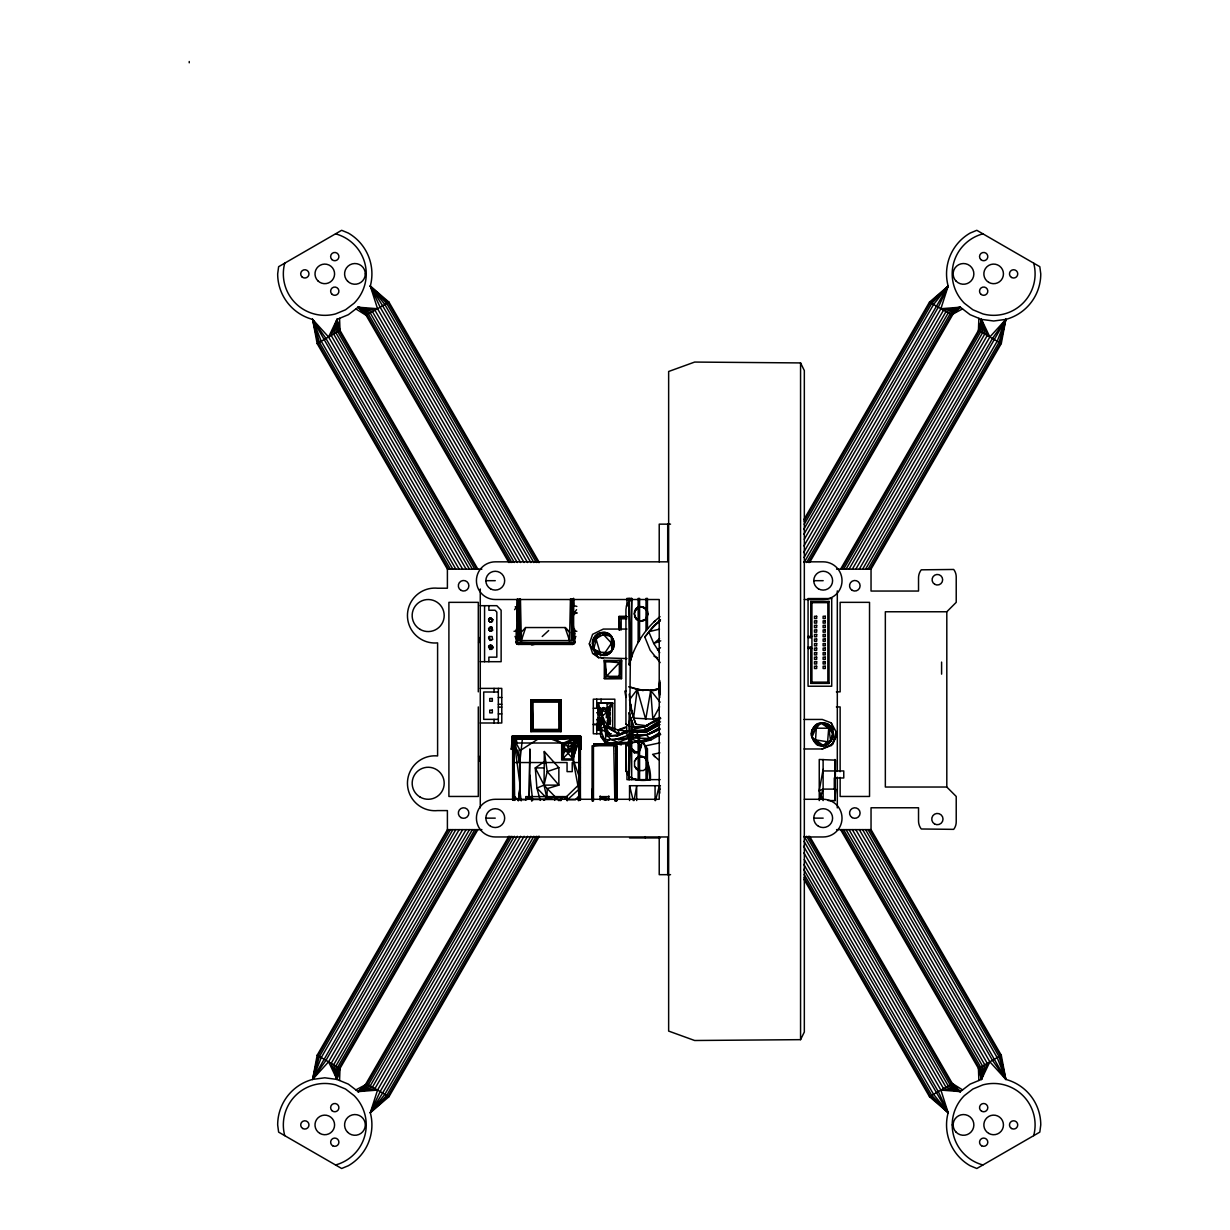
<?xml version="1.0" encoding="UTF-8"?>
<svg xmlns="http://www.w3.org/2000/svg" width="1230" height="1230" viewBox="0 0 1230 1230"><rect width="100%" height="100%" fill="white"/><g stroke="black" fill="none" stroke-linecap="round" stroke-linejoin="round"><path stroke-width="1.5" d="M616.737 800.991L616.784 745.734L592.184 745.734L592.184 800.991M512.71 799.992L512.833 738.938L513.171 799.961M513.51 742.336L512.649 742.336L512.08 749.362L511.219 749.193L512.495 736.063L570.612 735.74L579.684 738.938L579.53 799.961L580.391 799.946L579.53 799.331M607.113 715.23L609.926 714.338L607.113 715.23L607.113 717.274C611.541 716.075 611.694 725.531 607.113 724.316L608.604 727.345L605.744 726.838L600.025 728.514L600.717 736.293L605.191 742.935C623.733 746.579 643.336 741.505 660.233 733.634M609.942 707.435L609.926 710.387L605.898 708.188L609.926 713.031L607.251 714.492M513.51 799.946L512.649 796.471L513.51 796.425L512.649 799.946L513.51 799.946L513.832 738.938L516.185 737.154L522.427 735.74M520.229 598.995L519.998 640.584L519.69 599.21M615.661 800.991L615.938 745.734L616.415 800.991M575.871 636.448L573.626 640.584L517.261 640.584L517.599 599.21L517.261 617.752L518.337 626.7M573.395 599.118L573.072 640.584L572.873 599.21M616.707 800.115L616.784 789.014L615.492 789.014L616.784 782.434L615.492 779.574L616.784 779.574M621.381 678.437L621.504 660.418L604.299 660.418L604.299 678.576L621.504 678.576L621.504 660.418L605.375 661.54L604.299 660.418L606.452 676.316L621.381 678.437L604.299 678.576L621.504 660.418L619.351 676.316L621.504 678.576M573.38 598.826L573.626 605.56L576.855 606.421M531.652 730.866L530.883 699.87L560.788 700.085L560.219 730.866L531.652 730.866L531.96 701.008L560.788 700.085L560.988 731.666L530.883 731.666L530.883 699.87L560.988 699.87L560.988 731.666L558.835 729.405L558.835 702.146L560.988 699.87M570.812 598.995L571.889 640.584L572.396 599.21M519.106 599.21L518.553 640.584L518.107 599.21M532.375 800.453L531.483 797.255L525.871 799.977L529.223 796.44L529.869 749.208L529.223 796.44L531.913 800.638M543.829 800.299L546.92 798.408L544.06 785.124L544.321 751.515L558.851 767.658L558.851 785.124L547.227 788.615L544.06 785.124L535.296 767.92L544.321 761.631M593.091 640.323L602.885 634.757L611.295 636.233L613.509 640.215L613.324 647.979L611.787 650.808L601.178 654.96C583.097 650.747 598.226 622.057 611.295 636.233L611.787 650.808C601.593 664.661 583.451 642.783 597.611 634.203C621.811 623.195 616.122 669.92 594.828 650.824M629.114 779.635L629.114 712.785L631.697 721.118L629.114 779.635L630.329 660.572L629.114 598.41L629.114 664.8L631.697 656.466L631.697 598.41L626.962 598.41L626.962 606.067M570.443 598.995L569.536 640.584L565.077 627.546L569.536 632.097L569.536 643.828L572.98 644.351L574.641 643.013L574.702 629.314L573.841 629.314L573.841 642.537L574.641 643.013L573.841 629.314M573.564 750.115L573.734 743.012L572.196 758.141M631.697 598.41L630.313 660.602L629.114 664.8M832.464 730.605L820.656 722.979L811.508 733.926C815.106 708.772 847.501 733.388 825.945 744.888L820.026 745.319L817.212 744.242L815.536 739.876L816.566 724.593C845.733 713.877 828.912 766.521 811.908 737.293C807.48 724.393 828.574 716.66 832.464 730.605C835.109 738.215 828.159 747.117 820.026 745.319C813.614 747.64 810.278 727.96 811.908 737.293L823.331 745.518L827.114 741.721L830.727 741.198L833.002 733.818L823.762 722.979M579.545 735.74L580.96 749.362L581.267 737.554L579.545 735.74L579.099 737.324M578.807 800.73L578.669 789.568L572.873 758.925L579.684 738.938L578.93 800.069M513.494 735.74L512.495 736.063L512.08 749.362L511.772 737.554L513.494 735.74L513.51 800.376M578.669 784.863L565.908 797.255L555.284 796.856L546.92 798.408L547.227 788.615L558.989 800.745M339.572 1080.478L340.003 1068.424L477.87 829.635M978.88 318.324L978.434 330.393L840.582 569.167M606.19 717.659L607.051 711.155L603.453 707.604L601.101 710.171C603.423 721.241 606.974 731.496 605.191 742.935L637.817 742.167L641.23 747.102L639.185 751.838L634.342 752.775L625.947 743.689L627.976 743.089L629.376 737.969L627.577 735.632L614.17 739.845M828.19 800.576L834.939 800.576L835.554 789.107L823.116 789.107L819.242 790.706L823.116 800.576L823.116 759.479M517.261 640.584L517.261 630.406L518.553 628.484L517.261 628.561M823.116 789.107L819.242 800.576L819.242 759.479L835.585 760.155L834.939 800.576L835.585 789.107M524.088 836.277L377.533 1090.088L358.099 1091.61L348.351 1084.122L336.989 1079.417L337.743 1067.117L474.857 829.635M803.943 545.936L940.904 308.715L960.338 307.208L970.101 314.696L981.463 319.4L980.694 331.685L843.58 569.167M518.199 634.034L518.445 630.329M580.96 749.362L581.267 737.554L577.962 735.74L576.885 736.647L572.873 758.925L578.669 775.146L579.023 799.946L578.946 738.938L576.839 737.231L551.686 738.707L513.832 738.938L514.678 800.069M607.113 703.083L607.113 708.188L609.926 709.08L599.656 708.188L597.795 709.11L598.457 729.421L599.656 724.316L599.656 708.188L598.457 703.083L612.678 703.083L612.678 729.421M602.777 715.23L597.795 714.307L598.457 703.083L596.704 708.296L593.321 708.265M659.849 683.127L659.941 694.489M517.261 617.752L518.553 614.785L518.199 610.203M659.818 682.512L659.864 692.536M518.491 800.592L520.182 785.555L520.182 750.577L513.832 738.938L538.602 738.707L520.182 750.577M659.88 682.081L659.849 691.122M827.406 744.181L828.713 728.206L827.867 724.532M659.68 732.542L650.24 738.461L629.376 737.969L604.56 739.922L600.025 728.514L601.347 720.934L605.744 726.838L610.172 735.832L616.907 736.078L626.654 732.234L626.654 726.623L617.952 730.005L607.635 726.223M647.687 725.931L635.91 724.332L633.573 718.12L637.232 689.492L628.822 686.724L643.167 690.645M659.88 685.064L659.388 688.815L653.315 690.737M660.679 734.51L650.977 739.907L642.537 742.228L637.34 741.413L641.23 747.102L641.983 741.413L637.34 741.413L629.376 737.969L618.336 739.845M518.168 800.73L519.69 789.568L519.69 763.123L522.427 738.707L514.586 736.647L513.51 737.785L511.788 736.647L513.51 743.012M626.485 605.913L629.145 601.316L626.485 605.913L625.947 609.48L625.947 724.27L629.606 726.469M579.822 743.012L580.391 739.384L579.53 739.384M659.818 697.441L658.757 687.216L659.818 680.436M492.83 646.918L492.569 648.456L489.971 649.455L488.587 646.918L489.325 645.581L490.709 645.043L492.83 646.918L491.447 649.455L490.709 645.043L488.587 646.918L492.569 648.456L492.092 645.581L489.325 645.581L489.971 649.455L492.092 645.581M562.541 758.925L564.263 748.655L571.151 750.254L562.541 758.925L565.124 743.95L571.151 750.254L572.873 758.925L562.541 758.925L562.541 743.474L555.791 739.614L541.354 735.74L541.354 736.647L543.076 735.878L562.541 743.474L572.873 743.474L580.206 738.938L580.391 735.755L512.649 735.755L512.649 800.315M634.557 611.371L638.678 607.036L643.382 607.036L646.304 609.188L641.03 606.59C627.992 607.128 636.925 628.838 646.304 618.536L644.474 620.166L639.831 621.027M643.382 607.036L647.503 611.371L647.918 613.862L645.458 619.428L641.03 621.135L636.602 619.428L634.557 616.353M647.503 766.213L645.227 745.934L641.507 740.598M579.822 742.797L580.391 739.384M634.065 800.545L636.694 785.709L636.694 800.545M600.255 729.421L596.704 729.421L597.703 718.366L602.777 717.274M819.242 790.706L823.116 769.35M554.638 800.376L555.284 796.856L565.908 797.255L567.168 799.977L578.669 789.568L578.946 738.938L513.832 738.938L520.182 785.555M527.562 836.277L380.147 1091.594L370.307 1112.72A47.109 47.109 0 0 1 348.351 1165.717L341.648 1168.5L278.626 1132.123L277.673 1124.927A47.109 47.109 0 0 1 312.605 1079.417L317.156 1055.232L447.397 829.635L447.397 810.585L437.603 810.585A27.46 27.46 0 0 1 407.453 783.264A27.46 27.46 0 0 1 437.603 755.943L437.603 642.875A27.46 27.46 0 0 1 407.453 615.538A27.46 27.46 0 0 1 437.603 588.217L447.397 588.217L447.397 569.167L317.156 343.585L312.605 319.4A47.109 47.109 0 0 1 277.673 273.89L278.626 266.695L341.648 230.302L348.351 233.085A47.109 47.109 0 0 1 370.307 286.083L380.147 307.208L527.562 562.541M448.55 829.635L318.017 1055.724L312.605 1079.417L324.797 1077.803L336.989 1079.417L339.142 1067.917L476.717 829.635M804.282 539.324L938.29 307.208L948.145 286.083A47.109 47.109 0 0 1 970.101 233.085L976.805 230.302L1039.811 266.695L1040.764 273.89A47.109 47.109 0 0 1 1005.848 319.4L993.655 320.999L981.463 319.4L979.295 330.885L841.735 569.167M804.282 859.478L938.29 1091.594L948.145 1112.72A47.109 47.109 0 0 0 970.101 1165.717L976.805 1168.5L1039.811 1132.123L1040.764 1124.927A47.109 47.109 0 0 0 1005.848 1079.417L1001.282 1055.232L871.04 829.635L871.04 807.772L918.533 807.772L918.533 820.964A13.192 13.192 0 0 0 921.255 828.989L953.696 829.358A12.254 12.254 0 0 0 956.217 821.901L956.217 796.456L946.808 787.031L946.808 611.771L956.217 602.346L956.217 576.916A12.254 12.254 0 0 0 953.696 569.459L921.255 569.828A13.192 13.192 0 0 0 918.533 577.854L918.533 591.046L871.04 591.046L871.04 569.167L1001.282 343.585L1005.848 319.4L989.858 336.989L855.819 569.167M514.371 737.785L515.555 735.74L516.938 742.72M629.652 726.576L628.484 725.546L630.329 717.013L629.114 712.785M811.508 733.926L812.461 729.544L816.566 724.593M514.386 737.554L515.662 735.74L512.649 737.57M859.293 569.167L992.472 338.496L1005.848 319.4L1000.42 343.078L869.902 569.167M540.262 800.407L536.895 788.061L544.06 785.124L547.227 771.564L544.321 751.515M646.995 617.491L647.918 613.862M804.066 719.458L822.255 719.458L831.249 722.902L836.031 731.65L832.971 743.704L831.249 745.518L822.255 748.978L804.066 748.978M655.544 800.545L659.326 785.709L659.972 789.414M462.634 829.635L328.579 1061.828L336.989 1079.417L340.003 1068.424L317.156 1055.232M989.858 336.989L981.463 319.4L978.434 330.393L1001.282 343.585M328.579 1061.828L312.605 1079.417L319.416 1056.524L450.411 829.635M862.599 569.167L1005.848 319.4L999.037 342.278L868.042 569.167M564.263 748.655L572.873 758.925L578.946 738.938L562.541 743.474L576.839 737.231L577.962 735.74L580.406 737.554L581.267 745.734M377.533 1090.088L370.307 1112.72L388.972 1096.683L539.309 836.277M940.904 308.715L948.145 286.083L929.48 302.119L804.02 519.414M518.553 628.484L517.845 630.683L514.032 631.298M569.536 632.097L565.231 627.546L525.656 627.546L521.351 640.584L520.444 598.995M598.457 703.083L596.704 708.296L596.765 699.178M631.697 656.466L630.313 660.602C635.741 643.49 645.95 627.807 660.049 616.614M580.176 739.83L581.252 736.647L575.348 736.647M626.962 658.588L598.533 657.696L592.599 653.315L589.324 643.828L592.599 634.342L603.315 629.068L626.962 629.068M597.611 634.203L593.736 649.01L599.963 652.192L605.852 652.515L608.45 653.807L603.315 655.175L613.509 640.215M647.918 763.722L646.304 768.396L643.382 770.564L638.678 770.564L634.557 766.213L634.557 761.247C645.75 745.18 651.731 771.948 650.255 779.651C641.245 781.665 625.901 780.42 625.947 768.12L625.947 743.689L626.485 771.671L629.145 776.268M603.453 707.604L601.316 712.416L603.453 707.604L606.897 712.339L608.604 727.345L601.808 716.367L602.285 710.709L606.897 712.339L601.808 716.367L602.085 721.118L600.501 724.701L602.746 721.856L601.808 716.367L603.761 718.781M459.144 829.635L325.965 1060.322L312.605 1079.417L321.261 1057.6L452.871 829.635M1005.848 319.4L997.176 341.202L865.566 569.167M511.219 749.193L512.633 745.734L511.772 737.554L513.494 736.647L512.495 736.063L512.541 739.292M602.054 731.389L600.025 728.514L602.746 721.856L607.328 736.57M811.908 737.293L815.813 728.206L828.713 728.206L830.25 726.623M560.818 800.699L562.571 796.656L567.168 799.977M836.031 731.65L836.031 736.785L832.971 743.704L822.255 748.978M572.334 617.752L573.626 614.892L572.334 613.924L576.947 612.924M609.926 709.08L612.678 703.083L607.359 704.037M462.634 569.167L328.579 336.989L336.989 319.4L348.351 314.696L358.099 307.208L377.533 308.715L524.088 562.525M855.819 829.635L989.858 1061.828L981.463 1079.417L970.101 1084.122L960.338 1091.61L940.904 1090.088L803.943 852.867M573.964 644.028L574.702 642.537M800.561 1039.658L804.328 1032.032L804.328 370.553L800.561 362.927L694.658 362.066L668.643 371.491L668.643 1031.078L694.658 1040.503L800.561 1039.658L800.561 362.927M312.605 1079.417L455.838 829.635M488.587 619.674L490.709 617.798L492.83 619.674L491.447 622.196L489.971 622.196L488.587 619.674L490.709 617.798L492.569 621.196L489.971 622.196M488.587 628.761L490.709 626.885L492.092 627.408L492.569 630.283L489.971 631.282L488.587 628.761L491.447 631.282L492.092 627.408L489.325 627.408M488.848 630.283L490.709 626.885L492.569 630.283L489.971 631.282M488.587 637.832L489.325 636.494L492.092 636.494L492.569 639.369L489.971 640.369L488.587 637.832L490.263 640.461L489.325 636.494M659.618 706.773L652.838 719.166L633.573 718.12L631.221 709.848L629.176 694.197M831.249 745.518L836.031 736.785M466.109 829.635L331.193 1063.335L336.989 1079.417L335.898 1066.041L472.382 829.635M469.414 829.635L333.668 1064.765L336.989 1079.417M508.851 836.262L365.495 1084.568L358.099 1091.61L374.935 1088.581L520.598 836.277M509.989 836.292L366.971 1083.999L358.099 1091.61L372.444 1087.151L517.292 836.292M511.865 836.262L368.37 1084.798L358.099 1091.61L370.23 1085.875L514.309 836.292M530.868 836.262L382.638 1093.04L370.307 1112.72L388.111 1096.191L538.171 836.262M533.851 836.262L384.852 1094.316L370.307 1112.72L386.712 1095.392L536.311 836.277M804.159 521.151L930.341 302.611L948.145 286.083L803.82 534.374M804.189 524.318L931.725 303.426L948.145 286.083L933.585 304.486L803.697 529.469M803.59 552.562L943.518 310.221L960.338 307.208L952.942 314.234L809.586 562.541M804.036 557.544L945.993 311.651L960.338 307.208L951.467 314.819L808.448 562.51M804.128 562.51L948.222 312.943L960.338 307.208L950.067 314.004L806.588 562.541M846.056 569.167L982.555 332.761L981.463 319.4L987.26 335.483L852.329 569.167M849.023 569.167L984.769 334.037L981.463 319.4M518.614 604.422L514.586 609.68M541.354 738.707L543.076 735.878M615.492 747.779L616.784 745.734L616.784 800.238M517.046 629.314L516.185 629.314L516.185 642.537L516.692 643.828L516.185 641.63L517.046 641.63L516.692 643.828L517.907 644.351L572.98 644.351L574.702 641.63M634.557 761.247L636.602 758.157L641.03 756.465L644.474 757.434L646.488 759.971M596.704 719.827L599.656 717.274L602.162 719.212M572.334 613.924L573.626 613.924L576.532 609.68M560.28 799.977L562.571 796.656M513.525 737.554L515.662 735.74L514.509 735.909M572.504 744.073L570.935 746.195L570.935 751.745M660.172 662.616L650.163 650.193L644.797 636.986L654.329 625.455L660.464 619.935M644.797 636.986L654.329 625.455L660.264 620.873M525.656 627.546L521.351 632.097L521.351 644.289L517.907 644.351L516.185 642.537M530.883 731.666L533.036 729.405L533.036 702.146L530.883 699.87M601.255 719.473L596.704 724.209L593.321 724.209M808.064 647.165L810.755 647.165L810.755 683.388L829.035 683.388L827.852 682.143L827.852 602.654L829.035 601.409L810.755 601.409L810.755 637.632L808.064 637.632M810.755 637.632L811.923 636.387L808.064 636.387M810.755 683.388L811.923 682.143L811.923 602.654L810.755 601.409M602.777 714.768L599.656 714.307L598.134 709.741L599.656 708.188L603.084 709.802M659.726 652.7L653.76 643.49L648.733 631.743L660.387 620.12M607.251 720.795L609.926 718.166L607.251 716.198M598.257 653.853L599.963 652.192L595.243 636.31M653.914 621.934L655.329 620.581M595.228 744.104L595.228 745.272L593.89 745.272L593.89 743.919L613.724 743.996L615.492 745.734L615.062 743.919L595.228 744.104L593.46 745.734L593.46 800.991M518.553 605.514L517.261 606.698L518.553 606.744L515.186 606.821M542.215 636.494L548.672 630.544M607.113 708.188L612.678 703.083M628.038 602.7L631.913 599.195M516.185 737.154L512.649 738.938M813.86 741.29L815.536 739.876L827.114 741.721M659.588 638.631L653.76 643.49L660.756 640.845M607.251 725.5L609.926 723.424L607.251 722.548M608.358 653.853C627.3 640.738 595.505 619.674 592.553 643.551L601.701 632.604L611.91 643.598L613.324 647.979M635.756 759.064L638.678 756.896L643.382 756.896L646.304 759.064M657.496 649.886L660.51 647.718M605.191 742.935L610.234 739.307L618.782 742.597L621.273 744.873L616.076 743.397M574.779 633.819L572.334 629.406L573.626 628.484L572.55 619.536M623.41 732.096L616.907 736.078L619.705 734.571L617.952 730.005L626.654 731.066L645.827 729.759L659.557 720.596M578.454 736.647L579.53 737.785L581.252 736.647M607.251 721.241L609.942 719.458M605.96 632.82L602.885 634.757L608.912 634.142M659.311 723.532L646.611 731.312L626.654 731.066L619.705 734.571L610.172 735.832L605.052 729.267M646.011 726.084L660.08 717.613M659.372 727.852C648.01 738.692 631.436 734.648 618.782 742.597M631.943 729.759L644.274 726.699L660.018 717.49M657.942 725.469L646.918 731.912L632.189 732.142M317.156 343.585L340.003 330.393L339.572 318.324M539.309 562.525L388.972 302.119L366.11 315.311L355.885 308.899M804.02 879.404L929.48 1096.683L952.327 1083.492L962.552 1089.903M1001.282 1055.232L978.434 1068.424L978.88 1080.478M633.158 736.155L627.577 735.632L646.488 735.079L659.326 727.714M962.552 308.899L951.467 314.819L929.48 302.119M355.885 1089.903L366.971 1083.999L388.972 1096.683M659.372 724.255L646.611 731.312L660.003 724.608M646.073 726.146L649.317 724.393M652.577 722.64L660.695 718.243M645.827 729.759L660.525 721.841M659.618 728.314L648.179 734.402L627.577 735.632M631.989 727.499L644.443 727.022L631.989 726.746L644.274 726.699L660.495 718.428M650.977 739.907L646.488 735.079L659.711 728.498M650.255 779.651L645.227 745.934L641.983 741.413L642.537 742.228L650.24 738.461M573.042 630.683L576.855 631.298M573.626 605.56L572.334 606.129L573.334 604.422L573.195 598.856M646.488 735.079L660.156 729.375M812.461 729.544L815.813 728.206L814.198 726.699M489.971 640.369L492.569 639.369M641.03 606.59L636.602 608.297L634.142 613.862L635.756 618.536L637.586 620.166M605.744 726.838L619.705 734.571L626.654 732.234M558.851 767.658L547.227 771.564L558.851 785.124L544.06 785.124M605.345 797.071L600.179 798.701L605.345 800.007M607.113 724.316L609.926 723.424L607.251 724.009M605.345 800.33L608.788 799.316L600.179 798.701L608.788 796.625L600.179 796.625M521.351 643.367L517.907 644.351L528.762 643.367M526.102 798.747L531.483 797.255L531.744 801.007M573.626 613.924L576.855 613.047M624.917 728.16L617.952 730.005L621.427 730.036M648.733 631.743L659.495 629.145M564.263 751.73L571.151 750.254M659.88 742.843L645.227 745.934L642.537 742.228M659.88 752.837L652.607 754.374L658.388 759.71M602.777 722.748L597.795 723.394L599.656 724.316M639.185 751.838L634.342 752.775L631.605 748.624M531.683 644.874L534.374 644.351L530.699 644.351M650.132 690.568L659.388 688.815L650.701 690.414L637.232 689.492L629.452 699.809L633.573 718.12M659.664 717.92L652.838 719.166L650.701 690.414L637.232 689.492L645.719 719.396L650.701 690.414L660.126 702.207M607.251 715.014L609.942 714.599M607.251 724.101L609.942 723.671M606.498 713.462L609.926 713.031L606.498 711.417M514.586 736.647L515.662 736.647L512.495 736.063L515.662 735.74M615.062 743.919L593.46 745.734L595.228 745.272L593.89 743.919L615.062 743.919L615.492 745.734M611.91 643.598L614.047 643.428M512.495 736.063L577.962 735.74M518.553 606.744L516.754 606.774L517.845 613.647M626.823 616.737L619.259 616.768L619.397 629.806M365.31 273.89L366.248 273.89M670.535 524.149L659.219 524.149L659.219 561.833M804.082 561.833L823.178 561.833A18.85 18.85 0 0 1 842.027 580.683A18.85 18.85 0 0 1 823.178 599.517L804.328 599.517M447.397 569.167L481.868 569.167M836.569 569.167L871.04 569.167M485.85 580.683L495.26 580.683M813.753 580.683L823.178 580.683M811.923 602.654L827.852 602.654M480.269 605.683L496.828 605.683L501.133 610.234L501.133 661.694L480.269 661.694M946.808 611.771L885.339 611.771L885.339 787.031L946.808 787.031M619.259 629.652L619.028 616.522L626.67 616.522L619.028 616.522L619.028 629.898M619.028 616.522L621.165 618.782L626.823 618.782M518.645 642.537L572.242 642.537M516.185 641.63L517.907 643.444L521.705 643.444M569.183 643.444L572.98 643.444M808.064 648.425L811.923 648.425L810.755 647.165M811.923 682.143L827.852 682.143M480.269 688.385L501.779 688.385L501.779 722.994L480.269 722.994M625.947 691.106L624.855 691.106L625.947 697.456M836.369 691.86L840.136 691.86L840.136 602.346L869.533 602.346L869.533 796.456L840.136 796.456L840.136 777.406M498.335 692.013L483.713 692.013L483.713 719.365L498.335 719.365M498.335 697.471L501.779 697.471M533.036 702.146L558.835 702.146L560.219 730.866L559.911 701.008L531.96 701.008L533.036 729.405L558.835 729.405M596.765 702.807L611.387 702.807M498.335 704.283L501.779 704.283M836.369 706.943L840.136 706.943L840.136 771.702M498.335 707.096L501.779 707.096M498.335 713.907L501.779 713.907M597.795 714.307L599.656 714.307L596.704 712.677M600.763 718.366L597.703 718.366L598.134 722.763L602.777 723.855M593.321 724.701L596.765 724.701L596.765 733.787M596.765 730.159L601.07 730.159M601.07 733.787L593.321 733.787L593.321 699.178L614.831 699.178L614.831 730.528M606.221 733.787L611.387 733.787M511.788 736.647L515.662 736.647M520.244 736.647L574.825 736.647L515.447 737.17L515.447 743.012M515.447 737.785L578.377 737.785M579.53 738.261L580.391 738.261L579.099 736.647L576.885 736.647M513.51 762.538L567.061 762.538L567.061 771.625L572.227 771.625L572.227 762.538L579.53 762.538L578.669 743.012L514.371 743.012L514.371 750.269L513.51 750.269M513.51 744.842L512.649 744.842L513.51 739.384L512.649 740.076L513.51 744.842L512.649 744.396M568.352 746.195L570.935 746.195L572.012 743.012L572.012 758.141M615.492 750.884L616.784 750.884M615.492 753.744L616.784 753.744M512.649 767.582L513.51 767.582M579.53 767.582L580.391 767.582M544.321 767.92L535.296 767.92L536.895 788.061L546.92 798.408M823.116 770.949L843.765 770.949L843.765 777.975L834.294 777.975L834.294 789.107M512.649 773.024L513.51 773.024M579.53 773.024L580.391 773.024M615.492 773.593L616.784 773.593M615.492 776.468L616.784 776.468M660.172 779.635L626.962 779.635L626.962 771.948M629.545 800.545L629.545 785.709L660.418 785.709M804.328 799.285L823.178 799.285A18.85 18.85 0 0 1 842.027 818.135A18.85 18.85 0 0 1 823.178 836.969L804.082 836.969M531.36 799.469L561.68 799.469M485.85 818.135L495.26 818.135M813.753 818.135L823.178 818.135M447.397 829.635L481.868 829.635M836.569 829.635L871.04 829.635M629.545 837.938L660.418 837.938M670.535 874.668L659.219 874.668L659.219 836.969M952.189 1124.927L953.127 1124.927M579.53 744.827L580.391 744.842L579.53 744.504M521.351 642.537L569.536 643.828L521.351 644.289L572.98 644.351L569.536 643.444M632.189 731.297L646.918 731.912L644.274 726.699M626.793 617.245L619.259 616.768L619.997 629.914M570.612 735.74L573.749 736.186M599.625 654.498L604.053 655.16M605.898 708.188L609.942 708.818M607.251 717.49L609.942 717.905M633.496 779.082L636.879 779.651L631.913 778.39M551.686 738.707L555.791 739.614L576.839 737.231L572.873 743.474L572.873 758.925M607.251 717.567L609.926 718.166L607.113 717.274M529.223 796.44L531.483 797.255M639.554 770.426L636.602 769.304L634.557 766.213M654.068 656.251L657.527 657.743M615.384 788.522L616.476 789.014L616.476 800.115M592.599 653.315L597.196 655.575M600.255 657.081L603.315 658.588M625.947 724.27L628.484 725.546M600.025 728.514L605.514 731.727L610.234 739.307M603.53 738L600.717 736.293L604.56 739.922M607.436 726.592L619.705 734.571M636.064 736.047L633.05 733.895L631.697 730.974M635.756 768.396L638.678 770.564M572.334 629.406L573.626 630.406L574.133 639.585M579.53 741.659L580.391 742.336L579.53 735.755L579.53 738.938L580.391 735.755L580.391 800.192M631.405 748.317L636.863 752.929M388.972 302.119L370.307 286.083L377.533 308.715M929.48 1096.683L948.145 1112.72L940.904 1090.088M817.212 744.242L813.783 741.213L811.831 736.955M653.914 755.666L655.329 757.019M517.261 599.025L517.046 642.537L517.907 643.444M989.858 1061.828L1005.848 1079.417L1000.42 1055.724L869.902 829.635M328.579 336.989L312.605 319.4L318.017 343.078L448.55 569.167M815.536 739.876L820.133 745.349M641.23 747.102L636.879 740.675L637.817 742.167L637.34 741.413M589.324 643.828L598.533 657.696M868.042 829.635L999.037 1056.524L1005.848 1079.417L992.472 1060.322L859.293 829.635M865.566 829.635L997.176 1057.6L1005.848 1079.417L862.599 829.635M852.329 829.635L987.26 1063.335L981.463 1079.417L978.434 1068.424L840.582 829.635M849.023 829.635L984.769 1064.765L981.463 1079.417L979.295 1067.917L841.735 829.635M846.056 829.635L982.555 1066.041L981.463 1079.417L980.694 1067.117L843.58 829.635M809.601 836.277L952.327 1083.492L960.338 1091.61L943.518 1088.581L803.59 846.24M808.448 836.292L951.467 1083.999L960.338 1091.61L945.993 1087.151L804.036 841.274M806.588 836.262L950.067 1084.798L960.338 1091.61L948.222 1085.875L804.128 836.292M803.82 864.429L948.145 1112.72L930.341 1096.191L804.159 877.651M803.697 869.349L933.585 1094.316L948.145 1112.72L931.725 1095.392L804.189 874.484M538.171 562.541L388.111 302.611L370.307 286.083L382.638 305.778L530.868 562.541M536.311 562.525L386.712 303.426L370.307 286.083L384.852 304.486L533.851 562.556M520.598 562.525L374.935 310.221L358.099 307.208L366.11 315.311L508.851 562.525M517.292 562.525L372.444 311.651L358.099 307.208L366.971 314.819L509.989 562.51M514.309 562.51L370.23 312.943L358.099 307.208L368.37 314.004L511.865 562.541M477.87 569.167L340.003 330.393L336.989 319.4L331.193 335.483L466.109 569.167M476.717 569.167L339.142 330.885L336.989 319.4L333.668 334.037L469.414 569.167M474.857 569.167L337.743 331.685L336.989 319.4L335.898 332.761L472.382 569.167M459.144 569.167L325.965 338.496L312.605 319.4L319.416 342.278L450.411 569.167M455.838 569.167L312.605 319.4L321.261 341.202L452.871 569.167M636.525 732.188L638.954 736.447M515.016 636.448L516.754 639.585M598.134 709.741L599.794 713.185M634.465 727.73L630.329 717.013L631.697 721.118L631.697 779.635M601.178 654.96L599.963 652.192L594.905 650.901L592.568 643.428M567.322 800.761L565.908 797.255L566.784 800.453M579.099 736.647L579.53 737.785M630.329 717.013L632.543 723.209M831.249 722.902L833.633 729.836M609.204 732.834L610.172 735.832M635.91 724.332L631.221 709.848L630.667 704.513M627.146 773.347L626.085 769.918L625.947 743.689M601.347 720.934L602.177 723.778M629.545 785.709L633.265 800.545M579.53 737.57L580.391 742.336M658.757 687.216L660.049 694.781M828.713 728.206L830.727 741.198M625.947 768.12L626.485 771.671M517.938 750.131L519.69 763.123L514.094 738.938L514.094 799.961M519.69 789.568L521.212 800.868M645.135 836.615L645.289 837.876M529.869 775.146L532.621 800.253M659.326 785.709L659.834 793.119M578.669 743.012L578.884 746.641M834.939 759.479L834.939 800.576M614.846 800.991L613.724 743.996M571.596 599.21L571.889 640.584M592.184 789.014L592.245 798.27M513.51 738.938L513.525 742.751M579.684 738.938L580.329 799.992M941.596 662.094L941.596 674.148M837.307 590.907L837.307 771.41M837.307 777.176L837.307 807.895M829.035 601.409L829.035 683.388M667.706 524.149L667.706 561.833L495.26 561.833A18.85 18.85 0 0 0 476.425 580.683A18.85 18.85 0 0 0 495.26 599.517L659.219 599.517L659.219 799.285L495.26 799.285A18.85 18.85 0 0 0 476.425 818.135A18.85 18.85 0 0 0 495.26 836.969L667.706 836.969L667.706 874.668M655.067 785.709L655.067 800.545M647.457 779.635L647.457 748.701L646.027 746.948L646.027 779.635M639.585 779.635L639.585 737.646L638.155 735.202L638.155 779.635M626.962 731.604L626.962 735.448M621.165 618.782L621.165 630.006M609.942 707.834L609.942 724.67M608.788 795.979L608.788 800.161M601.07 699.178L601.07 702.807M600.179 795.979L600.179 800.161M596.704 724.209L596.704 729.421M592.645 745.734L592.645 800.991M578.238 800.438L578.238 796.61L575.44 799.777L567.276 799.777L567.276 796.61L525.764 796.61L525.764 799.777L517.584 799.777L514.801 796.61L514.801 800.438M577.593 737.785L577.593 743.012M573.734 743.012L573.734 760.048L561.68 760.048L561.68 743.012M573.626 598.257L573.626 640.584M568.352 743.012L568.352 752.468M563.402 743.012L563.402 758.141M498.335 688.385L498.335 722.994M494.045 688.385L494.045 692.013M494.045 719.365L494.045 722.994M488.879 605.683L488.879 610.234L495.06 610.234L496.828 612.11L496.828 657.158L488.879 657.158L488.879 661.694M484.574 605.683L484.574 661.694M480.269 588.986L480.269 807.895M478.301 691.86L478.301 602.346L448.904 602.346L448.904 796.456L478.301 796.456L478.301 706.943M189.236 61.5L189.236 62.792M478.685 642.875A10.932 10.932 0 0 1 480.146 637.401M480.146 761.401A10.932 10.932 0 0 1 478.685 755.943M335.529 233.838A41.466 41.466 0 0 1 354.102 303.21L345.522 309.791L335.529 313.927A41.466 41.466 0 0 1 284.745 263.159M982.924 1164.964A41.466 41.466 0 0 1 964.335 1095.607L972.915 1089.011L982.924 1084.875A41.466 41.466 0 0 1 1033.692 1135.644M335.529 1164.964A41.466 41.466 0 0 0 354.102 1095.607L345.522 1089.011L335.529 1084.875A41.466 41.466 0 0 0 284.745 1135.644M1033.692 263.159A41.466 41.466 0 0 1 982.924 313.927L972.915 309.791L964.335 303.21A41.466 41.466 0 0 1 982.924 233.838M489.325 618.321L488.848 621.196L491.447 622.196L492.83 619.674L489.325 618.321M639.585 639.938L638.155 642.383L638.155 598.41L639.585 598.41L639.585 639.938M647.457 628.884L646.027 630.636L646.027 598.41L647.457 598.41L647.457 628.884M831.711 598.564L808.064 598.564L808.064 686.232L831.711 686.232L831.711 598.564M816.659 616.276L814.506 616.276L814.506 618.552L816.659 618.552L816.659 616.276M825.269 616.276L823.116 616.276L823.116 618.552L825.269 618.552L825.269 616.276M816.659 620.827L814.506 620.827L814.506 623.103L816.659 623.103L816.659 620.827M825.269 620.827L823.116 620.827L823.116 623.103L825.269 623.103L825.269 620.827M816.659 625.363L814.506 625.363L814.506 627.638L816.659 627.638L816.659 625.363M825.269 625.363L823.116 625.363L823.116 627.638L825.269 627.638L825.269 625.363M816.659 629.914L814.506 629.914L814.506 632.174L816.659 632.174L816.659 629.914M825.269 629.914L823.116 629.914L823.116 632.174L825.269 632.174L825.269 629.914M816.659 634.449L814.506 634.449L814.506 636.725L816.659 636.725L816.659 634.449M825.269 634.449L823.116 634.449L823.116 636.725L825.269 636.725L825.269 634.449M816.659 639L814.506 639L814.506 641.26L816.659 641.26L816.659 639M825.269 639L823.116 639L823.116 641.26L825.269 641.26L825.269 639M816.659 643.536L814.506 643.536L814.506 645.812L816.659 645.812L816.659 643.536M825.269 643.536L823.116 643.536L823.116 645.812L825.269 645.812L825.269 643.536M816.659 648.072L814.506 648.072L814.506 650.347L816.659 650.347L816.659 648.072M825.269 648.072L823.116 648.072L823.116 650.347L825.269 650.347L825.269 648.072M816.659 652.623L814.506 652.623L814.506 654.898L816.659 654.898L816.659 652.623M825.269 652.623L823.116 652.623L823.116 654.898L825.269 654.898L825.269 652.623M816.659 657.158L814.506 657.158L814.506 659.434L816.659 659.434L816.659 657.158M825.269 657.158L823.116 657.158L823.116 659.434L825.269 659.434L825.269 657.158M816.659 661.709L814.506 661.709L814.506 663.969L816.659 663.969L816.659 661.709M825.269 661.709L823.116 661.709L823.116 663.969L825.269 663.969L825.269 661.709M816.659 666.245L814.506 666.245L814.506 668.52L816.659 668.52L816.659 666.245M825.269 666.245L823.116 666.245L823.116 668.52L825.269 668.52L825.269 666.245M619.351 676.316L606.452 676.316L605.375 661.54L619.351 662.678L619.351 676.316M492.323 698.517L489.74 698.517L489.74 701.238L492.323 701.238L492.323 698.517M492.323 710.141L489.74 710.141L489.74 712.862L492.323 712.862L492.323 710.141M934.554 823.962A5.658 5.658 0 0 0 943.026 819.072A5.658 5.658 0 0 0 934.554 814.183A5.658 5.658 0 0 0 934.554 823.962M934.739 584.312A5.274 5.274 0 0 0 942.657 579.73A5.274 5.274 0 0 0 934.739 575.163A5.274 5.274 0 0 0 934.739 584.312M460.973 590.338A5.274 5.274 0 0 0 468.876 585.772A5.274 5.274 0 0 0 460.973 581.19A5.274 5.274 0 0 0 460.973 590.338M460.973 817.612A5.274 5.274 0 0 0 468.876 813.045A5.274 5.274 0 0 0 460.973 808.479A5.274 5.274 0 0 0 460.973 817.612M852.19 590.338A5.274 5.274 0 0 0 860.108 585.772A5.274 5.274 0 0 0 852.19 581.19A5.274 5.274 0 0 0 852.19 590.338M852.19 817.612A5.274 5.274 0 0 0 860.108 813.045A5.274 5.274 0 0 0 852.19 808.479A5.274 5.274 0 0 0 852.19 817.612M420.168 629.422A16.021 16.021 0 0 0 444.199 615.538A16.021 16.021 0 0 0 420.168 601.67A16.021 16.021 0 0 0 420.168 629.422M420.168 797.132A16.021 16.021 0 0 0 444.199 783.264A16.021 16.021 0 0 0 420.168 769.396A16.021 16.021 0 0 0 420.168 797.132M818.457 826.283A9.425 9.425 0 0 0 832.602 818.135A9.425 9.425 0 0 0 818.457 809.97A9.425 9.425 0 0 0 818.457 826.283M818.457 588.832A9.425 9.425 0 0 0 832.602 580.683A9.425 9.425 0 0 0 818.457 572.519A9.425 9.425 0 0 0 818.457 588.832M490.555 826.283A9.425 9.425 0 0 0 504.684 818.135A9.425 9.425 0 0 0 490.555 809.97A9.425 9.425 0 0 0 490.555 826.283M490.555 588.832A9.425 9.425 0 0 0 504.684 580.683A9.425 9.425 0 0 0 490.555 572.519A9.425 9.425 0 0 0 490.555 588.832M331.839 259.53A4.151 4.151 0 0 0 338.773 257.67A4.151 4.151 0 0 0 333.699 252.596A4.151 4.151 0 0 0 331.839 259.53M301.904 276.812A4.151 4.151 0 0 0 308.838 274.966A4.151 4.151 0 0 0 303.764 269.877A4.151 4.151 0 0 0 301.904 276.812M331.839 294.108A4.151 4.151 0 0 0 338.773 292.248A4.151 4.151 0 0 0 333.699 287.174A4.151 4.151 0 0 0 331.839 294.108M317.863 280.809A9.794 9.794 0 0 0 334.253 276.427A9.794 9.794 0 0 0 322.26 264.419A9.794 9.794 0 0 0 317.863 280.809M347.613 281.209A10.363 10.363 0 0 0 364.956 276.565A10.363 10.363 0 0 0 352.257 263.881A10.363 10.363 0 0 0 347.613 281.209M981.602 1145.791A4.151 4.151 0 0 0 987.813 1142.209A4.151 4.151 0 0 0 981.602 1138.611A4.151 4.151 0 0 0 981.602 1145.791M1011.537 1128.51A4.151 4.151 0 0 0 1017.748 1124.927A4.151 4.151 0 0 0 1011.537 1121.33A4.151 4.151 0 0 0 1011.537 1128.51M981.602 1111.228A4.151 4.151 0 0 0 987.813 1107.63A4.151 4.151 0 0 0 981.602 1104.048A4.151 4.151 0 0 0 981.602 1111.228M988.751 1133.414A9.794 9.794 0 0 0 1003.449 1124.927A9.794 9.794 0 0 0 988.751 1116.44A9.794 9.794 0 0 0 988.751 1133.414M956.171 1132.246A10.363 10.363 0 0 0 973.514 1127.602A10.363 10.363 0 0 0 960.814 1114.903A10.363 10.363 0 0 0 956.171 1132.246M331.839 1110.567A4.151 4.151 0 0 0 338.773 1108.707A4.151 4.151 0 0 0 333.699 1103.633A4.151 4.151 0 0 0 331.839 1110.567M302.764 1128.51A4.151 4.151 0 0 0 308.976 1124.927A4.151 4.151 0 0 0 302.764 1121.33A4.151 4.151 0 0 0 302.764 1128.51M332.7 1145.791A4.151 4.151 0 0 0 338.911 1142.209A4.151 4.151 0 0 0 332.7 1138.611A4.151 4.151 0 0 0 332.7 1145.791M319.892 1133.414A9.794 9.794 0 0 0 334.591 1124.927A9.794 9.794 0 0 0 319.892 1116.44A9.794 9.794 0 0 0 319.892 1133.414M347.613 1132.246A10.363 10.363 0 0 0 364.956 1127.602A10.363 10.363 0 0 0 352.257 1114.903A10.363 10.363 0 0 0 347.613 1132.246M980.74 294.108A4.151 4.151 0 0 0 987.675 292.248A4.151 4.151 0 0 0 982.601 287.159A4.151 4.151 0 0 0 980.74 294.108M1011.537 277.473A4.151 4.151 0 0 0 1017.764 273.89A4.151 4.151 0 0 0 1011.537 270.293A4.151 4.151 0 0 0 1011.537 277.473M980.74 259.53A4.151 4.151 0 0 0 987.675 257.67A4.151 4.151 0 0 0 982.601 252.596A4.151 4.151 0 0 0 980.74 259.53M988.751 282.377A9.794 9.794 0 0 0 1003.449 273.89A9.794 9.794 0 0 0 988.751 265.403A9.794 9.794 0 0 0 988.751 282.377M956.171 281.209A10.363 10.363 0 0 0 973.514 276.565A10.363 10.363 0 0 0 960.814 263.881A10.363 10.363 0 0 0 956.171 281.209"/></g></svg>
